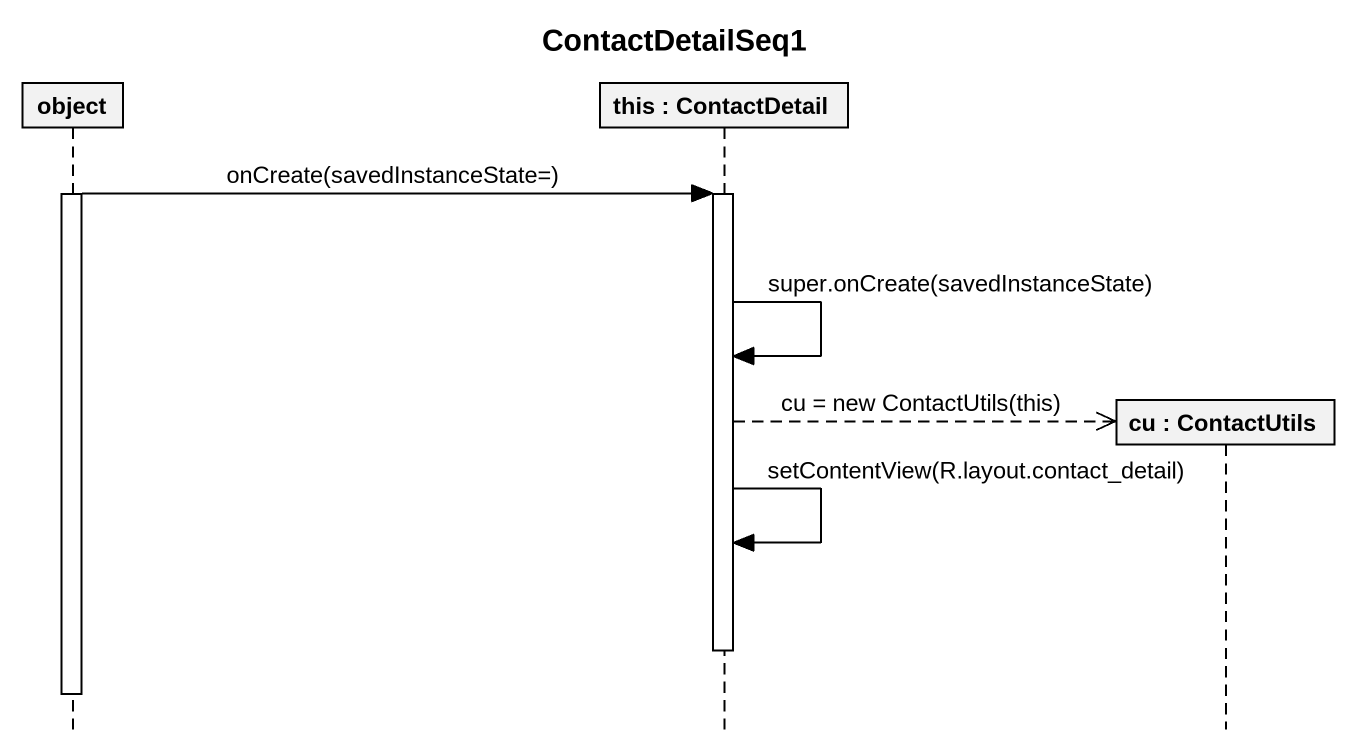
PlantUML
@startuml
title ContactDetailSeq1
hide footbox
participant "object" as object_
participant "this : ContactDetail" as this
participant "cu : ContactUtils" as cu

activate object_
object_ -> this : onCreate(savedInstanceState=)
activate this
this -> this : super.onCreate(savedInstanceState)
this -->> cu ** : cu = new ContactUtils(this)
this -> this : setContentView(R.layout.contact_detail)
deactivate this
deactivate object_
@enduml
